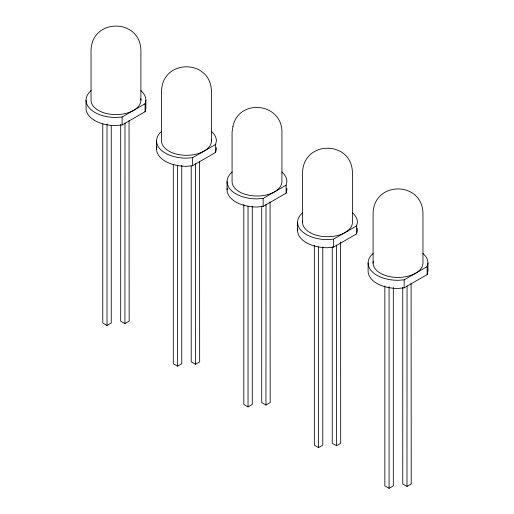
<?xml version="1.0" encoding="UTF-8"?>
<svg xmlns="http://www.w3.org/2000/svg" width="514" height="514" viewBox="0 0 514 514"><rect width="100%" height="100%" fill="white"/><g stroke="black" fill="none" stroke-linecap="round" stroke-linejoin="round"><path stroke-width="0.77" d="M120.694 124.568L120.694 321.141L124.928 323.582L124.986 122.974M191.208 166.08L191.208 361.85L195.442 364.291L195.5 163.683M261.722 205.986L261.722 402.558L265.956 405.006L266.014 204.399M332.237 246.701L332.237 443.274L336.471 445.715L336.529 245.107M402.758 287.41L402.758 483.982L406.985 486.424L407.043 285.823M86.05 100.191L86.05 108.338A29.915 17.27 0 0 0 115.971 125.609L122.12 124.979L145.077 111.724L145.077 103.744L145.886 100.191A29.915 17.27 0 0 0 140.849 90.605M156.821 146.792A29.915 17.27 0 0 0 186.486 166.318L192.634 165.688L215.591 152.433L215.591 144.46L216.4 140.907A29.915 17.27 0 0 0 211.363 131.314M227.194 188.259A29.915 17.27 0 0 0 257 207.033L263.149 206.403L286.105 193.148L286.105 185.168L286.915 181.615A29.915 17.27 0 0 0 281.878 172.023M297.709 228.968A29.915 17.27 0 0 0 327.514 247.742L333.663 247.112L356.62 233.857L356.62 225.877L357.429 222.331A29.915 17.27 0 0 0 352.392 212.738M368.114 263.039L368.114 271.18A29.915 17.27 0 0 0 398.029 288.457L404.177 287.827L427.14 274.572L427.14 266.593L427.95 263.039A29.915 17.27 0 0 0 422.913 253.447M145.077 111.724L145.886 108.338L145.886 100.191M215.591 152.433L216.4 149.047A29.915 17.27 0 0 0 216.291 147.544M286.105 193.148L286.915 189.762A29.915 17.27 0 0 0 286.806 188.259M356.62 233.857L357.429 230.471A29.915 17.27 0 0 0 357.179 228.216M427.14 274.572L427.95 271.18L427.95 263.039M91.087 90.605A29.915 17.27 0 0 0 89.59 108.338A29.915 17.27 0 0 0 115.971 117.468L122.12 116.999L145.077 103.744M161.608 131.314A29.915 17.27 0 0 0 160.105 149.047A29.915 17.27 0 0 0 186.486 158.177L192.634 157.708L215.591 144.46M232.122 172.023A29.915 17.27 0 0 0 230.619 189.762A29.915 17.27 0 0 0 257 198.892L263.149 198.423L286.105 185.168M102.781 123.868L102.781 323.01L107.015 325.452L111.242 323.01L111.242 125.474M124.928 323.582L129.155 321.141L129.053 120.629M302.637 212.738A29.915 17.27 0 0 0 301.133 230.471A29.915 17.27 0 0 0 327.514 239.601L333.663 239.132L356.62 225.877M173.302 164.583L173.302 363.726L177.529 366.167L181.763 363.726L181.763 165.386M195.442 364.291L199.67 361.85L199.567 161.338M373.151 253.447A29.915 17.27 0 0 0 371.648 271.186A29.915 17.27 0 0 0 398.029 280.31L404.177 279.847L427.14 266.593M243.816 204.488L243.816 404.434L248.044 406.876L252.278 404.434L252.278 206.095M265.956 405.006L270.184 402.558L270.081 202.053M314.33 245.204L314.33 445.143L318.558 447.591L322.792 445.143L322.792 246.81M336.471 445.715L340.698 443.274L340.596 241.959M384.845 285.912L384.845 485.858L389.072 488.3L393.306 485.858L393.306 287.519M406.985 486.424L411.219 483.982L411.11 283.471M404.177 279.847L404.177 287.827M389.072 286.748L389.072 488.3M373.1 263.039L373.1 213.374C373.672 180.799 422.386 180.799 422.958 213.374L422.958 263.039A24.929 14.392 0 0 1 396.724 277.412A24.929 14.392 0 0 1 373.235 261.536M333.663 239.132L333.663 247.112M318.558 246.842L318.558 447.591M302.585 222.331L302.585 172.659C303.157 140.091 351.872 140.091 352.443 172.659L352.443 222.331A24.929 14.392 0 0 1 326.21 236.703A24.929 14.392 0 0 1 302.72 220.827M297.6 222.331L297.6 230.471M263.149 198.423L263.149 206.403M248.044 206.127L248.044 406.876M227.085 181.615L227.085 189.762M211.415 140.907L211.415 91.235C210.843 58.667 162.128 58.667 161.557 91.235L161.557 140.907A24.929 14.392 0 0 0 187.79 155.279A24.929 14.392 0 0 0 211.28 139.403M192.634 157.708L192.634 165.688M177.529 165.418L177.529 366.167M156.571 140.907L156.571 149.047M140.9 100.191L140.9 50.526C140.328 17.951 91.614 17.951 91.042 50.526L91.042 100.191A24.929 14.392 0 0 0 117.276 114.571A24.929 14.392 0 0 0 140.765 98.694M122.12 116.999L122.12 124.979M107.015 123.906L107.015 325.452M232.919 126.682L232.071 131.95L232.071 181.615A24.929 14.392 0 0 0 257 196.014A24.929 14.392 0 0 0 281.929 181.615L281.929 131.95C281.987 102.736 238.573 98.001 232.919 126.682"/></g></svg>
